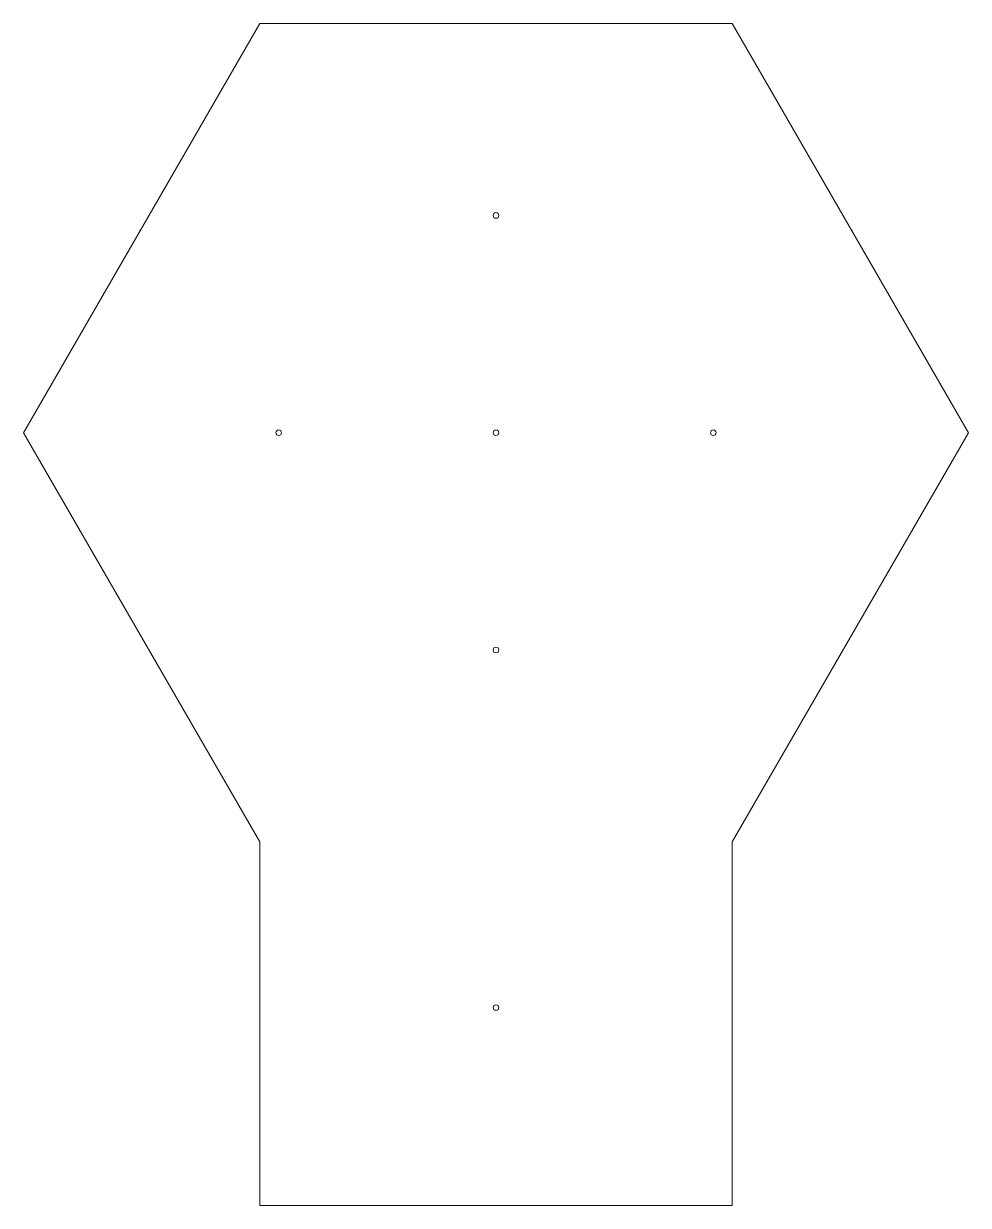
# Model space of a CAD drawing. Header units: inches. Extents: x -5.2 to 15.6, y 0 to 26.
import ezdxf

# ---------------------------------------------------------------- set-up
doc = ezdxf.new("R2010")
doc.units = ezdxf.units.IN
doc.header["$MEASUREMENT"] = 0

msp = doc.modelspace()

# ---------------------------------------------------------------- linework, layer by layer
at = {"color": 7, "linetype": 'Continuous', "lineweight": 15}
for p, q in [((-5.196, 17), (0, 26)), ((0, 26), (10.392, 26)), ((10.392, 26), (15.588, 17)), ((0, 8), (-5.196, 17)), ((15.588, 17), (10.392, 8)), ((0, 8), (0, 0)), ((10.392, 0), (10.392, 8)), ((0, 0), (10.392, 0))]:
    msp.add_line(p, q, dxfattribs=at)
for centre in [(5.196, 21.781), (0.415, 17), (5.196, 17), (9.977, 17), (5.196, 12.219), (5.196, 4.35)]:
    msp.add_circle(centre, 0.0625, dxfattribs=at)

doc.saveas('drawing.dxf')
